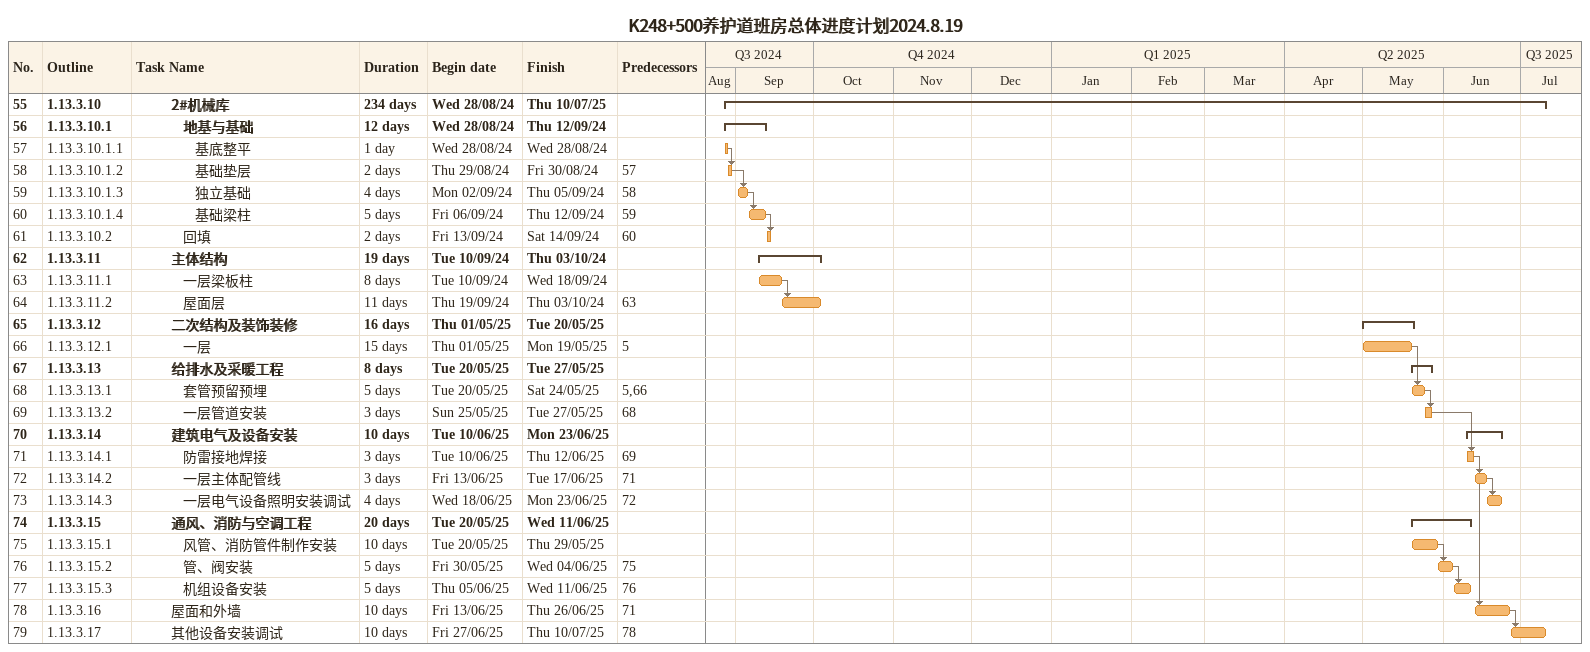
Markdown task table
K248+500养护道班房总体进度计划2024.8.19

| ID | WBS | Task | Duration | Start | Finish | Predecessors |
|---|---|---|---|---|---|---|
| 55 | 1.13.3.10 | **2#机械库** | 234d | 2024-08-28 | 2025-07-10 |  |
| 56 | 1.13.3.10.1 | **地基与基础** | 12d | 2024-08-28 | 2024-09-12 |  |
| 57 | 1.13.3.10.1.1 | 基底整平 | 1d | 2024-08-28 | 2024-08-28 |  |
| 58 | 1.13.3.10.1.2 | 基础垫层 | 2d | 2024-08-29 | 2024-08-30 | 57 |
| 59 | 1.13.3.10.1.3 | 独立基础 | 4d | 2024-09-02 | 2024-09-05 | 58 |
| 60 | 1.13.3.10.1.4 | 基础梁柱 | 5d | 2024-09-06 | 2024-09-12 | 59 |
| 61 | 1.13.3.10.2 | 回填 | 2d | 2024-09-13 | 2024-09-14 | 60 |
| 62 | 1.13.3.11 | **主体结构** | 19d | 2024-09-10 | 2024-10-03 |  |
| 63 | 1.13.3.11.1 | 一层梁板柱 | 8d | 2024-09-10 | 2024-09-18 |  |
| 64 | 1.13.3.11.2 | 屋面层 | 11d | 2024-09-19 | 2024-10-03 | 63 |
| 65 | 1.13.3.12 | **二次结构及装饰装修** | 16d | 2025-05-01 | 2025-05-20 |  |
| 66 | 1.13.3.12.1 | 一层 | 15d | 2025-05-01 | 2025-05-19 | 5 |
| 67 | 1.13.3.13 | **给排水及采暖工程** | 8d | 2025-05-20 | 2025-05-27 |  |
| 68 | 1.13.3.13.1 | 套管预留预埋 | 5d | 2025-05-20 | 2025-05-24 | 5, 66 |
| 69 | 1.13.3.13.2 | 一层管道安装 | 3d | 2025-05-25 | 2025-05-27 | 68 |
| 70 | 1.13.3.14 | **建筑电气及设备安装** | 10d | 2025-06-10 | 2025-06-23 |  |
| 71 | 1.13.3.14.1 | 防雷接地焊接 | 3d | 2025-06-10 | 2025-06-12 | 69 |
| 72 | 1.13.3.14.2 | 一层主体配管线 | 3d | 2025-06-13 | 2025-06-17 | 71 |
| 73 | 1.13.3.14.3 | 一层电气设备照明安装调试 | 4d | 2025-06-18 | 2025-06-23 | 72 |
| 74 | 1.13.3.15 | **通风、消防与空调工程** | 20d | 2025-05-20 | 2025-06-11 |  |
| 75 | 1.13.3.15.1 | 风管、消防管件制作安装 | 10d | 2025-05-20 | 2025-05-29 |  |
| 76 | 1.13.3.15.2 | 管、阀安装 | 5d | 2025-05-30 | 2025-06-04 | 75 |
| 77 | 1.13.3.15.3 | 机组设备安装 | 5d | 2025-06-05 | 2025-06-11 | 76 |
| 78 | 1.13.3.16 | 屋面和外墙 | 10d | 2025-06-13 | 2025-06-26 | 71 |
| 79 | 1.13.3.17 | 其他设备安装调试 | 10d | 2025-06-27 | 2025-07-10 | 78 |
